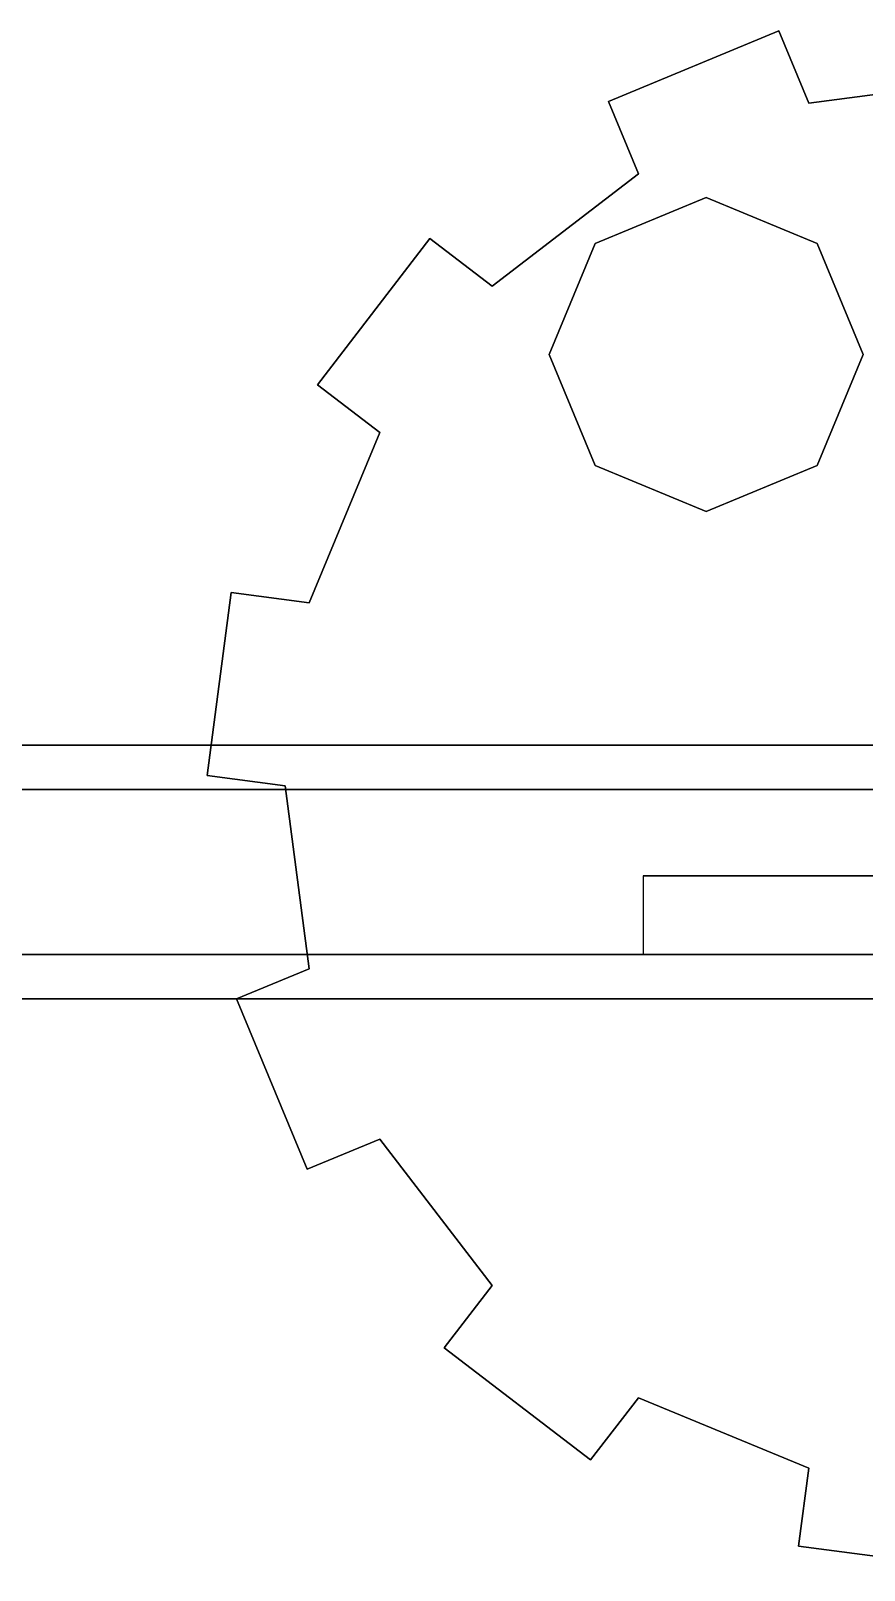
# Model space of a CAD drawing. Header units: metres. Extents: x -3.92 to 3.88, y 1068.45 to 1071.66.
# Drawn here: x -2.008 to -1.344, y 1070.387 to 1071.613 of the extents above; entities that cross this region are included whole.
import ezdxf

# ---------------------------------------------------------------- set-up
doc = ezdxf.new("R2010")
doc.units = ezdxf.units.M

msp = doc.modelspace()

# ---------------------------------------------------------------- linework, layer by layer
at = {"layer": 'Tank'}
for points, invisible_edges in [([(-1.4123, 1071.6128, 19.2883), (-1.524, 1071.4989, 19.2883), (-1.5479, 1071.5566, 19.2883)], 1), ([(-1.5479, 1071.5566, 22.1633), (-1.4123, 1071.6128, 19.2883), (-1.5479, 1071.5566, 19.2883)], 1), ([(-1.4123, 1071.6128, 19.2883), (-1.5479, 1071.5566, 22.1633), (-1.4123, 1071.6128, 22.1633)], 1), ([(-1.4123, 1071.6128, 22.1633), (-1.5479, 1071.5566, 22.1633), (-1.524, 1071.4989, 22.1633)], 12), ([(-1.524, 1071.4989, 19.2883), (-1.4123, 1071.6128, 19.2883), (-1.524, 1070.5246, 19.2883)], 15), ([(-1.524, 1070.5246, 19.2883), (-1.4123, 1071.6128, 19.2883), (-1.3884, 1070.4684, 19.2883)], 3), ([(-1.524, 1071.4989, 22.1633), (-1.3884, 1070.4684, 22.1633), (-1.4123, 1071.6128, 22.1633)], 15), ([(-1.4123, 1071.6128, 19.2883), (-1.3884, 1071.5551, 22.1633), (-1.3884, 1071.5551, 19.2883)], 1), ([(-1.3884, 1071.5551, 22.1633), (-1.4123, 1071.6128, 19.2883), (-1.4123, 1071.6128, 22.1633)], 1), ([(-1.3884, 1070.4684, 19.2883), (-1.4123, 1071.6128, 19.2883), (-1.3884, 1071.5551, 19.2883)], 13), ([(-1.4123, 1071.6128, 22.1633), (-1.3884, 1070.4684, 22.1633), (-1.3884, 1071.5551, 22.1633)], 3), ([(-1.3884, 1070.4684, 19.2883), (-1.3884, 1071.5551, 19.2883), (-1.2428, 1071.5742, 19.2883)], 13), ([(-1.3884, 1070.4684, 19.2883), (-1.2428, 1071.5742, 19.2883), (-1.2509, 1070.3873, 19.2883)], 15), ([(-1.3884, 1071.5551, 22.1633), (-1.2509, 1070.3873, 22.1633), (-1.2428, 1071.5742, 22.1633)], 3), ([(-1.3884, 1071.5551, 22.1633), (-1.2428, 1071.5742, 19.2883), (-1.3884, 1071.5551, 19.2883)], 1), ([(-1.2428, 1071.5742, 19.2883), (-1.3884, 1071.5551, 22.1633), (-1.2428, 1071.5742, 22.1633)], 1), ([(-1.5479, 1071.5566, 22.1633), (-1.524, 1071.4989, 19.2883), (-1.524, 1071.4989, 22.1633)], 1), ([(-1.524, 1071.4989, 19.2883), (-1.5479, 1071.5566, 22.1633), (-1.5479, 1071.5566, 19.2883)], 1), ([(-1.3884, 1070.4684, 22.1633), (-1.2509, 1070.3873, 22.1633), (-1.3884, 1071.5551, 22.1633)], 15), ([(-1.6405, 1070.614, 19.2883), (-1.6405, 1071.4095, 19.2883), (-1.524, 1071.4989, 19.2883)], 13), ([(-1.6405, 1070.614, 19.2883), (-1.524, 1071.4989, 19.2883), (-1.5621, 1070.475, 19.2883)], 15), ([(-1.6405, 1071.4095, 22.1633), (-1.524, 1071.4989, 19.2883), (-1.6405, 1071.4095, 19.2883)], 1), ([(-1.524, 1071.4989, 19.2883), (-1.6405, 1071.4095, 22.1633), (-1.524, 1071.4989, 22.1633)], 1), ([(-1.6405, 1071.4095, 22.1633), (-1.5621, 1070.475, 22.1633), (-1.524, 1071.4989, 22.1633)], 3), ([(-1.5621, 1070.475, 19.2883), (-1.524, 1071.4989, 19.2883), (-1.524, 1070.5246, 19.2883)], 3), ([(-1.524, 1071.4989, 22.1633), (-1.5621, 1070.475, 22.1633), (-1.524, 1070.5246, 22.1633)], 13), ([(-1.524, 1071.4989, 22.1633), (-1.524, 1070.5246, 22.1633), (-1.3884, 1070.4684, 22.1633)], 13), ([(-1.6901, 1071.4475, 19.2883), (-1.7299, 1071.293, 19.2883), (-1.7795, 1071.331, 19.2883)], 1), ([(-1.6901, 1071.4475, 22.1633), (-1.7795, 1071.331, 19.2883), (-1.7795, 1071.331, 22.1633)], 1), ([(-1.7795, 1071.331, 19.2883), (-1.6901, 1071.4475, 22.1633), (-1.6901, 1071.4475, 19.2883)], 1), ([(-1.6901, 1071.4475, 22.1633), (-1.7795, 1071.331, 22.1633), (-1.7299, 1071.293, 22.1633)], 12), ([(-1.6405, 1070.614, 19.2883), (-1.7299, 1071.293, 19.2883), (-1.6901, 1071.4475, 19.2883)], 15), ([(-1.7299, 1071.293, 22.1633), (-1.6405, 1070.614, 22.1633), (-1.6901, 1071.4475, 22.1633)], 15), ([(-1.6405, 1070.614, 19.2883), (-1.6901, 1071.4475, 19.2883), (-1.6405, 1071.4095, 19.2883)], 13), ([(-1.6901, 1071.4475, 22.1633), (-1.6405, 1071.4095, 19.2883), (-1.6901, 1071.4475, 19.2883)], 1), ([(-1.6405, 1071.4095, 19.2883), (-1.6901, 1071.4475, 22.1633), (-1.6405, 1071.4095, 22.1633)], 1), ([(-1.6901, 1071.4475, 22.1633), (-1.6405, 1070.614, 22.1633), (-1.6405, 1071.4095, 22.1633)], 3), ([(-1.6405, 1070.614, 22.1633), (-1.5621, 1070.475, 22.1633), (-1.6405, 1071.4095, 22.1633)], 15), ([(-1.7299, 1071.293, 22.1633), (-1.7795, 1071.331, 19.2883), (-1.7299, 1071.293, 19.2883)], 1), ([(-1.7795, 1071.331, 19.2883), (-1.7299, 1071.293, 22.1633), (-1.7795, 1071.331, 22.1633)], 1), ([(-1.7861, 1070.8661, 19.2883), (-1.7861, 1071.1573, 19.2883), (-1.7299, 1071.293, 19.2883)], 13), ([(-1.7861, 1070.8661, 19.2883), (-1.7299, 1071.293, 19.2883), (-1.7299, 1070.7305, 19.2883)], 15), ([(-1.7861, 1071.1573, 22.1633), (-1.7861, 1070.8661, 22.1633), (-1.7299, 1071.293, 22.1633)], 3), ([(-1.7299, 1071.293, 22.1633), (-1.7861, 1070.8661, 22.1633), (-1.7299, 1070.7305, 22.1633)], 15), ([(-1.7299, 1071.293, 22.1633), (-1.7861, 1071.1573, 19.2883), (-1.7861, 1071.1573, 22.1633)], 1), ([(-1.7861, 1071.1573, 19.2883), (-1.7299, 1071.293, 22.1633), (-1.7299, 1071.293, 19.2883)], 1), ([(-1.7299, 1070.7305, 19.2883), (-1.7299, 1071.293, 19.2883), (-1.6405, 1070.614, 19.2883)], 3), ([(-1.7299, 1071.293, 22.1633), (-1.7299, 1070.7305, 22.1633), (-1.6405, 1070.614, 22.1633)], 13), ([(-1.8481, 1071.1655, 19.2883), (-1.8053, 1071.0117, 19.2883), (-1.8672, 1071.0199, 19.2883)], 1), ([(-1.8481, 1071.1655, 22.1633), (-1.8672, 1071.0199, 19.2883), (-1.8672, 1071.0199, 22.1633)], 1), ([(-1.8672, 1071.0199, 19.2883), (-1.8481, 1071.1655, 22.1633), (-1.8481, 1071.1655, 19.2883)], 1), ([(-1.8053, 1071.0117, 22.1633), (-1.8481, 1071.1655, 22.1633), (-1.8672, 1071.0199, 22.1633)], 1), ([(-1.8053, 1071.0117, 19.2883), (-1.8481, 1071.1655, 19.2883), (-1.7861, 1071.1573, 19.2883)], 13), ([(-1.8481, 1071.1655, 22.1633), (-1.7861, 1071.1573, 19.2883), (-1.8481, 1071.1655, 19.2883)], 1), ([(-1.7861, 1071.1573, 19.2883), (-1.8481, 1071.1655, 22.1633), (-1.7861, 1071.1573, 22.1633)], 1), ([(-1.8481, 1071.1655, 22.1633), (-1.8053, 1071.0117, 22.1633), (-1.7861, 1071.1573, 22.1633)], 3), ([(-1.8053, 1071.0117, 19.2883), (-1.7861, 1071.1573, 19.2883), (-1.7861, 1070.8661, 19.2883)], 3), ([(-1.7861, 1071.1573, 22.1633), (-1.8053, 1071.0117, 22.1633), (-1.7861, 1070.8661, 22.1633)], 13), ([(-1.8053, 1071.0117, 22.1633), (-1.8672, 1071.0199, 19.2883), (-1.8053, 1071.0117, 19.2883)], 1), ([(-1.8672, 1071.0199, 19.2883), (-1.8053, 1071.0117, 22.1633), (-1.8672, 1071.0199, 22.1633)], 1), ([(-1.8053, 1071.0117, 22.1633), (-1.7861, 1070.8661, 19.2883), (-1.7861, 1070.8661, 22.1633)], 1), ([(-1.7861, 1070.8661, 19.2883), (-1.8053, 1071.0117, 22.1633), (-1.8053, 1071.0117, 19.2883)], 1), ([(-1.7861, 1070.8661, 19.2883), (-1.7876, 1070.7066, 19.2883), (-1.8438, 1070.8422, 19.2883)], 1), ([(-1.8438, 1070.8422, 22.1633), (-1.7861, 1070.8661, 19.2883), (-1.8438, 1070.8422, 19.2883)], 1), ([(-1.7861, 1070.8661, 19.2883), (-1.8438, 1070.8422, 22.1633), (-1.7861, 1070.8661, 22.1633)], 1), ([(-1.7876, 1070.7066, 22.1633), (-1.7861, 1070.8661, 22.1633), (-1.8438, 1070.8422, 22.1633)], 1), ([(-1.7876, 1070.7066, 19.2883), (-1.7861, 1070.8661, 19.2883), (-1.7299, 1070.7305, 19.2883)], 3), ([(-1.7861, 1070.8661, 22.1633), (-1.7876, 1070.7066, 22.1633), (-1.7299, 1070.7305, 22.1633)], 13), ([(-1.8438, 1070.8422, 22.1633), (-1.7876, 1070.7066, 19.2883), (-1.7876, 1070.7066, 22.1633)], 1), ([(-1.7876, 1070.7066, 19.2883), (-1.8438, 1070.8422, 22.1633), (-1.8438, 1070.8422, 19.2883)], 1), ([(-1.7299, 1070.7305, 22.1633), (-1.7876, 1070.7066, 19.2883), (-1.7299, 1070.7305, 19.2883)], 1), ([(-1.7876, 1070.7066, 19.2883), (-1.7299, 1070.7305, 22.1633), (-1.7876, 1070.7066, 22.1633)], 1), ([(-1.7299, 1070.7305, 22.1633), (-1.6405, 1070.614, 19.2883), (-1.6405, 1070.614, 22.1633)], 1), ([(-1.6405, 1070.614, 19.2883), (-1.7299, 1070.7305, 22.1633), (-1.7299, 1070.7305, 19.2883)], 1), ([(-1.5621, 1070.475, 19.2883), (-1.6786, 1070.5644, 19.2883), (-1.6405, 1070.614, 19.2883)], 12), ([(-1.6405, 1070.614, 22.1633), (-1.6786, 1070.5644, 19.2883), (-1.6786, 1070.5644, 22.1633)], 1), ([(-1.6786, 1070.5644, 19.2883), (-1.6405, 1070.614, 22.1633), (-1.6405, 1070.614, 19.2883)], 1), ([(-1.5621, 1070.475, 22.1633), (-1.6405, 1070.614, 22.1633), (-1.6786, 1070.5644, 22.1633)], 1), ([(-1.5621, 1070.475, 22.1633), (-1.6786, 1070.5644, 19.2883), (-1.5621, 1070.475, 19.2883)], 1), ([(-1.6786, 1070.5644, 19.2883), (-1.5621, 1070.475, 22.1633), (-1.6786, 1070.5644, 22.1633)], 1), ([(-1.524, 1070.5246, 19.2883), (-1.5621, 1070.475, 22.1633), (-1.5621, 1070.475, 19.2883)], 1), ([(-1.5621, 1070.475, 22.1633), (-1.524, 1070.5246, 19.2883), (-1.524, 1070.5246, 22.1633)], 1), ([(-1.3884, 1070.4684, 22.1633), (-1.524, 1070.5246, 19.2883), (-1.3884, 1070.4684, 19.2883)], 1), ([(-1.524, 1070.5246, 19.2883), (-1.3884, 1070.4684, 22.1633), (-1.524, 1070.5246, 22.1633)], 1), ([(-1.2509, 1070.3873, 19.2883), (-1.3965, 1070.4064, 19.2883), (-1.3884, 1070.4684, 19.2883)], 12), ([(-1.3884, 1070.4684, 22.1633), (-1.3965, 1070.4064, 19.2883), (-1.3965, 1070.4064, 22.1633)], 1), ([(-1.3965, 1070.4064, 19.2883), (-1.3884, 1070.4684, 22.1633), (-1.3884, 1070.4684, 19.2883)], 1), ([(-1.2509, 1070.3873, 22.1633), (-1.3884, 1070.4684, 22.1633), (-1.3965, 1070.4064, 22.1633)], 1), ([(-1.2509, 1070.3873, 22.1633), (-1.3965, 1070.4064, 19.2883), (-1.2509, 1070.3873, 19.2883)], 1), ([(-1.3965, 1070.4064, 19.2883), (-1.2509, 1070.3873, 22.1633), (-1.3965, 1070.4064, 22.1633)], 1)]:
    msp.add_3dface(points, dxfattribs=dict(at, invisible_edges=invisible_edges))
at = {"layer": 'tower_j_cross'}
for points, invisible_edges in [([(-3.9177, 1071.0441, 25.1328), (3.8823, 1070.8775, 25.1328), (-3.9177, 1070.8775, 25.1328)], 1), ([(3.8823, 1070.8775, 25.1328), (-3.9177, 1071.0441, 25.1328), (3.8823, 1071.0441, 25.1328)], 1), ([(3.8823, 1071.0441, 25.4662), (-3.9177, 1070.8775, 25.4662), (3.8823, 1070.8775, 25.4662)], 1), ([(-3.9177, 1070.8775, 25.4662), (3.8823, 1071.0441, 25.4662), (-3.9177, 1071.0441, 25.4662)], 3), ([(-3.9177, 1071.0441, 25.4662), (3.8823, 1071.0441, 25.4662), (-0.0177, 1071.0441, 25.4662)], 1), ([(-3.9177, 1071.0441, 25.1328), (3.8823, 1071.0441, 25.4662), (3.8823, 1071.0441, 25.1328)], 1), ([(3.8823, 1071.0441, 25.4662), (-3.9177, 1071.0441, 25.1328), (-0.0177, 1071.0441, 25.4662)], 3), ([(-0.0177, 1071.0441, 25.4662), (-3.9177, 1071.0441, 25.1328), (-3.9177, 1071.0441, 25.4662)], 1), ([(2.9823, 1071.0089, 27.7838), (-3.0177, 1070.8422, 27.7838), (2.9823, 1070.8422, 27.7838)], 1), ([(-3.0177, 1070.8422, 27.7838), (2.9823, 1071.0089, 27.7838), (-3.0177, 1071.0089, 27.7838)], 3), ([(-3.0177, 1071.0089, 27.7838), (2.9823, 1071.0089, 27.7838), (-0.0177, 1071.0089, 27.7838)], 1), ([(-3.0177, 1071.0089, 27.4505), (2.9823, 1071.0089, 27.7838), (2.9823, 1071.0089, 27.4505)], 1), ([(2.9823, 1071.0089, 27.7838), (-3.0177, 1071.0089, 27.4505), (-0.0177, 1071.0089, 27.7838)], 3), ([(-0.0177, 1071.0089, 27.7838), (-3.0177, 1071.0089, 27.4505), (-3.0177, 1071.0089, 27.7838)], 1), ([(-3.0177, 1071.0089, 27.4505), (2.9823, 1070.8422, 27.4505), (-3.0177, 1070.8422, 27.4505)], 1), ([(2.9823, 1070.8422, 27.4505), (-3.0177, 1071.0089, 27.4505), (2.9823, 1071.0089, 27.4505)], 1), ([(-3.9177, 1070.8775, 25.4662), (3.8823, 1070.8775, 25.1328), (3.8823, 1070.8775, 25.4662)], 1), ([(3.8823, 1070.8775, 25.1328), (-3.9177, 1070.8775, 25.4662), (-3.9177, 1070.8775, 25.1328)], 1), ([(-3.0177, 1070.8422, 27.7838), (2.9823, 1070.8422, 27.4505), (2.9823, 1070.8422, 27.7838)], 1), ([(2.9823, 1070.8422, 27.4505), (-3.0177, 1070.8422, 27.7838), (-3.0177, 1070.8422, 27.4505)], 1)]:
    msp.add_3dface(points, dxfattribs=dict(at, invisible_edges=invisible_edges))
at = {"layer": 'tower_j_diag', "invisible_edges": 1}
for points in [[(-0.106, 1070.94, 23.7186), (-1.3435, 1070.94, 25.1328), (-1.5203, 1070.94, 25.1328)], [(-0.106, 1070.94, 23.7186), (-1.5203, 1070.8775, 25.1328), (-0.106, 1070.8775, 23.7186)], [(-1.5203, 1070.8775, 25.1328), (-0.106, 1070.94, 23.7186), (-1.5203, 1070.94, 25.1328)], [(-0.106, 1070.94, 26.0363), (-1.3435, 1070.94, 27.4505), (-1.5203, 1070.94, 27.4505)], [(-0.106, 1070.94, 26.0363), (-1.5203, 1070.8775, 27.4505), (-0.106, 1070.8775, 26.0363)], [(-1.5203, 1070.8775, 27.4505), (-0.106, 1070.94, 26.0363), (-1.5203, 1070.94, 27.4505)], [(-1.3435, 1070.8775, 25.1328), (-0.106, 1070.8775, 23.7186), (-1.5203, 1070.8775, 25.1328)], [(-1.3435, 1070.8775, 27.4505), (-0.106, 1070.8775, 26.0363), (-1.5203, 1070.8775, 27.4505)]]:
    msp.add_3dface(points, dxfattribs=at)
at = {"layer": 'tower_j_insulator'}
for points, invisible_edges in [([(-1.5585, 1071.4434, 22.6005), (-1.4701, 1071.23, 22.6005), (-1.4701, 1071.48, 22.6005)], 3), ([(-1.5585, 1071.2666, 22.538), (-1.5585, 1071.4434, 22.538), (-1.4701, 1071.48, 22.538)], 13), ([(-1.5585, 1071.2666, 22.538), (-1.4701, 1071.48, 22.538), (-1.4701, 1071.23, 22.538)], 3), ([(-1.5585, 1071.4434, 22.6005), (-1.4701, 1071.48, 22.538), (-1.5585, 1071.4434, 22.538)], 1), ([(-1.4701, 1071.48, 22.538), (-1.5585, 1071.4434, 22.6005), (-1.4701, 1071.48, 22.6005)], 1), ([(-1.5585, 1071.2666, 22.8193), (-1.5585, 1071.4434, 22.8193), (-1.4701, 1071.48, 22.8193)], 13), ([(-1.5585, 1071.2666, 22.8193), (-1.4701, 1071.48, 22.8193), (-1.4701, 1071.23, 22.8193)], 3), ([(-1.5585, 1071.2666, 22.163), (-1.5585, 1071.4434, 22.163), (-1.4701, 1071.48, 22.163)], 13), ([(-1.5585, 1071.2666, 22.163), (-1.4701, 1071.48, 22.163), (-1.4701, 1071.23, 22.163)], 3), ([(-1.5585, 1071.4434, 22.3193), (-1.4701, 1071.48, 22.2568), (-1.5585, 1071.4434, 22.2568)], 1), ([(-1.4701, 1071.48, 22.2568), (-1.5585, 1071.4434, 22.3193), (-1.4701, 1071.48, 22.3193)], 1), ([(-1.5585, 1071.4434, 22.2255), (-1.4701, 1071.23, 22.2255), (-1.4701, 1071.48, 22.2255)], 3), ([(-1.5585, 1071.2666, 22.2568), (-1.5585, 1071.4434, 22.2568), (-1.4701, 1071.48, 22.2568)], 13), ([(-1.5585, 1071.2666, 22.2568), (-1.4701, 1071.48, 22.2568), (-1.4701, 1071.23, 22.2568)], 3), ([(-1.5585, 1071.4434, 22.3193), (-1.4701, 1071.23, 22.3193), (-1.4701, 1071.48, 22.3193)], 3), ([(-1.5585, 1071.4434, 22.8818), (-1.4701, 1071.48, 22.8193), (-1.5585, 1071.4434, 22.8193)], 1), ([(-1.4701, 1071.48, 22.8193), (-1.5585, 1071.4434, 22.8818), (-1.4701, 1071.48, 22.8818)], 1), ([(-1.5585, 1071.4434, 22.2255), (-1.4701, 1071.48, 22.163), (-1.5585, 1071.4434, 22.163)], 1), ([(-1.4701, 1071.48, 22.163), (-1.5585, 1071.4434, 22.2255), (-1.4701, 1071.48, 22.2255)], 1), ([(-1.5585, 1071.4434, 22.6943), (-1.4701, 1071.23, 22.6943), (-1.4701, 1071.48, 22.6943)], 3), ([(-1.5585, 1071.4434, 22.8818), (-1.4701, 1071.23, 22.8818), (-1.4701, 1071.48, 22.8818)], 3), ([(-1.5585, 1071.2666, 22.7255), (-1.5585, 1071.4434, 22.7255), (-1.4701, 1071.48, 22.7255)], 13), ([(-1.5585, 1071.2666, 22.7255), (-1.4701, 1071.48, 22.7255), (-1.4701, 1071.23, 22.7255)], 3), ([(-1.5585, 1071.4434, 22.788), (-1.4701, 1071.48, 22.7255), (-1.5585, 1071.4434, 22.7255)], 1), ([(-1.4701, 1071.48, 22.7255), (-1.5585, 1071.4434, 22.788), (-1.4701, 1071.48, 22.788)], 1), ([(-1.5585, 1071.4434, 22.788), (-1.4701, 1071.23, 22.788), (-1.4701, 1071.48, 22.788)], 3), ([(-1.5585, 1071.2666, 22.6318), (-1.5585, 1071.4434, 22.6318), (-1.4701, 1071.48, 22.6318)], 13), ([(-1.5585, 1071.2666, 22.6318), (-1.4701, 1071.48, 22.6318), (-1.4701, 1071.23, 22.6318)], 3), ([(-1.5585, 1071.4434, 22.6943), (-1.4701, 1071.48, 22.6318), (-1.5585, 1071.4434, 22.6318)], 1), ([(-1.4701, 1071.48, 22.6318), (-1.5585, 1071.4434, 22.6943), (-1.4701, 1071.48, 22.6943)], 1), ([(-1.5585, 1071.4434, 22.5068), (-1.4701, 1071.23, 22.5068), (-1.4701, 1071.48, 22.5068)], 3), ([(-1.5585, 1071.4434, 22.5068), (-1.4701, 1071.48, 22.4443), (-1.5585, 1071.4434, 22.4443)], 1), ([(-1.4701, 1071.48, 22.4443), (-1.5585, 1071.4434, 22.5068), (-1.4701, 1071.48, 22.5068)], 1), ([(-1.5585, 1071.2666, 22.4443), (-1.5585, 1071.4434, 22.4443), (-1.4701, 1071.48, 22.4443)], 13), ([(-1.5585, 1071.2666, 22.4443), (-1.4701, 1071.48, 22.4443), (-1.4701, 1071.23, 22.4443)], 3), ([(-1.5585, 1071.4434, 22.413), (-1.4701, 1071.48, 22.3505), (-1.5585, 1071.4434, 22.3505)], 1), ([(-1.4701, 1071.48, 22.3505), (-1.5585, 1071.4434, 22.413), (-1.4701, 1071.48, 22.413)], 1), ([(-1.5585, 1071.2666, 22.3505), (-1.5585, 1071.4434, 22.3505), (-1.4701, 1071.48, 22.3505)], 13), ([(-1.5585, 1071.2666, 22.3505), (-1.4701, 1071.48, 22.3505), (-1.4701, 1071.23, 22.3505)], 3), ([(-1.5585, 1071.4434, 22.413), (-1.4701, 1071.23, 22.413), (-1.4701, 1071.48, 22.413)], 3), ([(-1.4701, 1071.48, 22.6005), (-1.4701, 1071.23, 22.6005), (-1.3817, 1071.2666, 22.6005)], 13), ([(-1.4701, 1071.48, 22.6005), (-1.3817, 1071.2666, 22.6005), (-1.3817, 1071.4434, 22.6005)], 3), ([(-1.4701, 1071.23, 22.538), (-1.4701, 1071.48, 22.538), (-1.3817, 1071.4434, 22.538)], 13), ([(-1.4701, 1071.48, 22.6005), (-1.3817, 1071.4434, 22.538), (-1.4701, 1071.48, 22.538)], 1), ([(-1.3817, 1071.4434, 22.538), (-1.4701, 1071.48, 22.6005), (-1.3817, 1071.4434, 22.6005)], 1), ([(-1.4701, 1071.23, 22.8193), (-1.4701, 1071.48, 22.8193), (-1.3817, 1071.4434, 22.8193)], 13), ([(-1.4701, 1071.23, 22.163), (-1.4701, 1071.48, 22.163), (-1.3817, 1071.4434, 22.163)], 13), ([(-1.4701, 1071.48, 22.2255), (-1.4701, 1071.23, 22.2255), (-1.3817, 1071.2666, 22.2255)], 13), ([(-1.4701, 1071.48, 22.2255), (-1.3817, 1071.2666, 22.2255), (-1.3817, 1071.4434, 22.2255)], 3), ([(-1.4701, 1071.23, 22.2568), (-1.4701, 1071.48, 22.2568), (-1.3817, 1071.4434, 22.2568)], 13), ([(-1.4701, 1071.48, 22.3193), (-1.4701, 1071.23, 22.3193), (-1.3817, 1071.2666, 22.3193)], 13), ([(-1.4701, 1071.48, 22.3193), (-1.3817, 1071.2666, 22.3193), (-1.3817, 1071.4434, 22.3193)], 3), ([(-1.4701, 1071.48, 22.8818), (-1.3817, 1071.4434, 22.8193), (-1.4701, 1071.48, 22.8193)], 1), ([(-1.3817, 1071.4434, 22.8193), (-1.4701, 1071.48, 22.8818), (-1.3817, 1071.4434, 22.8818)], 1), ([(-1.4701, 1071.48, 22.2255), (-1.3817, 1071.4434, 22.163), (-1.4701, 1071.48, 22.163)], 1), ([(-1.3817, 1071.4434, 22.163), (-1.4701, 1071.48, 22.2255), (-1.3817, 1071.4434, 22.2255)], 1), ([(-1.4701, 1071.48, 22.3193), (-1.3817, 1071.4434, 22.2568), (-1.4701, 1071.48, 22.2568)], 1), ([(-1.3817, 1071.4434, 22.2568), (-1.4701, 1071.48, 22.3193), (-1.3817, 1071.4434, 22.3193)], 1), ([(-1.4701, 1071.48, 22.6943), (-1.4701, 1071.23, 22.6943), (-1.3817, 1071.2666, 22.6943)], 13), ([(-1.4701, 1071.48, 22.6943), (-1.3817, 1071.2666, 22.6943), (-1.3817, 1071.4434, 22.6943)], 3), ([(-1.4701, 1071.48, 22.8818), (-1.4701, 1071.23, 22.8818), (-1.3817, 1071.2666, 22.8818)], 13), ([(-1.4701, 1071.48, 22.8818), (-1.3817, 1071.2666, 22.8818), (-1.3817, 1071.4434, 22.8818)], 3), ([(-1.4701, 1071.23, 22.7255), (-1.4701, 1071.48, 22.7255), (-1.3817, 1071.4434, 22.7255)], 13), ([(-1.4701, 1071.48, 22.788), (-1.4701, 1071.23, 22.788), (-1.3817, 1071.2666, 22.788)], 13), ([(-1.4701, 1071.48, 22.788), (-1.3817, 1071.2666, 22.788), (-1.3817, 1071.4434, 22.788)], 3), ([(-1.4701, 1071.23, 22.6318), (-1.4701, 1071.48, 22.6318), (-1.3817, 1071.4434, 22.6318)], 13), ([(-1.4701, 1071.48, 22.788), (-1.3817, 1071.4434, 22.7255), (-1.4701, 1071.48, 22.7255)], 1), ([(-1.3817, 1071.4434, 22.7255), (-1.4701, 1071.48, 22.788), (-1.3817, 1071.4434, 22.788)], 1), ([(-1.4701, 1071.48, 22.6943), (-1.3817, 1071.4434, 22.6318), (-1.4701, 1071.48, 22.6318)], 1), ([(-1.3817, 1071.4434, 22.6318), (-1.4701, 1071.48, 22.6943), (-1.3817, 1071.4434, 22.6943)], 1), ([(-1.4701, 1071.48, 22.5068), (-1.4701, 1071.23, 22.5068), (-1.3817, 1071.2666, 22.5068)], 13), ([(-1.4701, 1071.48, 22.5068), (-1.3817, 1071.2666, 22.5068), (-1.3817, 1071.4434, 22.5068)], 3), ([(-1.4701, 1071.48, 22.5068), (-1.3817, 1071.4434, 22.4443), (-1.4701, 1071.48, 22.4443)], 1), ([(-1.3817, 1071.4434, 22.4443), (-1.4701, 1071.48, 22.5068), (-1.3817, 1071.4434, 22.5068)], 1), ([(-1.4701, 1071.23, 22.4443), (-1.4701, 1071.48, 22.4443), (-1.3817, 1071.4434, 22.4443)], 13), ([(-1.4701, 1071.23, 22.3505), (-1.4701, 1071.48, 22.3505), (-1.3817, 1071.4434, 22.3505)], 13), ([(-1.4701, 1071.48, 22.413), (-1.3817, 1071.4434, 22.3505), (-1.4701, 1071.48, 22.3505)], 1), ([(-1.3817, 1071.4434, 22.3505), (-1.4701, 1071.48, 22.413), (-1.3817, 1071.4434, 22.413)], 1), ([(-1.4701, 1071.48, 22.413), (-1.4701, 1071.23, 22.413), (-1.3817, 1071.2666, 22.413)], 13), ([(-1.4701, 1071.48, 22.413), (-1.3817, 1071.2666, 22.413), (-1.3817, 1071.4434, 22.413)], 3), ([(-1.5585, 1071.2666, 22.6005), (-1.5585, 1071.4434, 22.6005), (-1.5951, 1071.355, 22.6005)], 1), ([(-1.5585, 1071.4434, 22.538), (-1.5585, 1071.2666, 22.538), (-1.5951, 1071.355, 22.538)], 1), ([(-1.5585, 1071.4434, 22.8193), (-1.5585, 1071.2666, 22.8193), (-1.5951, 1071.355, 22.8193)], 1), ([(-1.5585, 1071.4434, 22.2255), (-1.5951, 1071.355, 22.163), (-1.5951, 1071.355, 22.2255)], 1), ([(-1.5951, 1071.355, 22.163), (-1.5585, 1071.4434, 22.2255), (-1.5585, 1071.4434, 22.163)], 1), ([(-1.5585, 1071.4434, 22.788), (-1.5951, 1071.355, 22.7255), (-1.5951, 1071.355, 22.788)], 1), ([(-1.5951, 1071.355, 22.7255), (-1.5585, 1071.4434, 22.788), (-1.5585, 1071.4434, 22.7255)], 1), ([(-1.5585, 1071.4434, 22.6005), (-1.5951, 1071.355, 22.538), (-1.5951, 1071.355, 22.6005)], 1), ([(-1.5951, 1071.355, 22.538), (-1.5585, 1071.4434, 22.6005), (-1.5585, 1071.4434, 22.538)], 1), ([(-1.5585, 1071.4434, 22.163), (-1.5585, 1071.2666, 22.163), (-1.5951, 1071.355, 22.163)], 1), ([(-1.5585, 1071.2666, 22.2255), (-1.5585, 1071.4434, 22.2255), (-1.5951, 1071.355, 22.2255)], 1), ([(-1.5585, 1071.4434, 22.2568), (-1.5585, 1071.2666, 22.2568), (-1.5951, 1071.355, 22.2568)], 1), ([(-1.5585, 1071.2666, 22.3193), (-1.5585, 1071.4434, 22.3193), (-1.5951, 1071.355, 22.3193)], 1), ([(-1.5585, 1071.4434, 22.8818), (-1.5951, 1071.355, 22.8193), (-1.5951, 1071.355, 22.8818)], 1), ([(-1.5951, 1071.355, 22.8193), (-1.5585, 1071.4434, 22.8818), (-1.5585, 1071.4434, 22.8193)], 1), ([(-1.5585, 1071.4434, 22.3193), (-1.5951, 1071.355, 22.2568), (-1.5951, 1071.355, 22.3193)], 1), ([(-1.5951, 1071.355, 22.2568), (-1.5585, 1071.4434, 22.3193), (-1.5585, 1071.4434, 22.2568)], 1), ([(-1.5585, 1071.2666, 22.6943), (-1.5585, 1071.4434, 22.6943), (-1.5951, 1071.355, 22.6943)], 1), ([(-1.5585, 1071.2666, 22.8818), (-1.5585, 1071.4434, 22.8818), (-1.5951, 1071.355, 22.8818)], 1), ([(-1.5585, 1071.4434, 22.7255), (-1.5585, 1071.2666, 22.7255), (-1.5951, 1071.355, 22.7255)], 1), ([(-1.5585, 1071.2666, 22.788), (-1.5585, 1071.4434, 22.788), (-1.5951, 1071.355, 22.788)], 1), ([(-1.5585, 1071.4434, 22.6318), (-1.5585, 1071.2666, 22.6318), (-1.5951, 1071.355, 22.6318)], 1), ([(-1.5585, 1071.4434, 22.6943), (-1.5951, 1071.355, 22.6318), (-1.5951, 1071.355, 22.6943)], 1), ([(-1.5951, 1071.355, 22.6318), (-1.5585, 1071.4434, 22.6943), (-1.5585, 1071.4434, 22.6318)], 1), ([(-1.5585, 1071.2666, 22.5068), (-1.5585, 1071.4434, 22.5068), (-1.5951, 1071.355, 22.5068)], 1), ([(-1.5585, 1071.4434, 22.5068), (-1.5951, 1071.355, 22.4443), (-1.5951, 1071.355, 22.5068)], 1), ([(-1.5951, 1071.355, 22.4443), (-1.5585, 1071.4434, 22.5068), (-1.5585, 1071.4434, 22.4443)], 1), ([(-1.5585, 1071.4434, 22.4443), (-1.5585, 1071.2666, 22.4443), (-1.5951, 1071.355, 22.4443)], 1), ([(-1.5585, 1071.4434, 22.413), (-1.5951, 1071.355, 22.3505), (-1.5951, 1071.355, 22.413)], 1), ([(-1.5951, 1071.355, 22.3505), (-1.5585, 1071.4434, 22.413), (-1.5585, 1071.4434, 22.3505)], 1), ([(-1.5585, 1071.4434, 22.3505), (-1.5585, 1071.2666, 22.3505), (-1.5951, 1071.355, 22.3505)], 1), ([(-1.5585, 1071.2666, 22.413), (-1.5585, 1071.4434, 22.413), (-1.5951, 1071.355, 22.413)], 1), ([(-1.5585, 1071.4434, 22.6005), (-1.5585, 1071.2666, 22.6005), (-1.4701, 1071.23, 22.6005)], 13), ([(-1.5585, 1071.4434, 22.2255), (-1.5585, 1071.2666, 22.2255), (-1.4701, 1071.23, 22.2255)], 13), ([(-1.5585, 1071.4434, 22.3193), (-1.5585, 1071.2666, 22.3193), (-1.4701, 1071.23, 22.3193)], 13), ([(-1.5585, 1071.4434, 22.6943), (-1.5585, 1071.2666, 22.6943), (-1.4701, 1071.23, 22.6943)], 13), ([(-1.5585, 1071.4434, 22.8818), (-1.5585, 1071.2666, 22.8818), (-1.4701, 1071.23, 22.8818)], 13), ([(-1.5585, 1071.4434, 22.788), (-1.5585, 1071.2666, 22.788), (-1.4701, 1071.23, 22.788)], 13), ([(-1.5585, 1071.4434, 22.5068), (-1.5585, 1071.2666, 22.5068), (-1.4701, 1071.23, 22.5068)], 13), ([(-1.5585, 1071.4434, 22.413), (-1.5585, 1071.2666, 22.413), (-1.4701, 1071.23, 22.413)], 13), ([(-1.4701, 1071.23, 22.538), (-1.3817, 1071.4434, 22.538), (-1.3817, 1071.2666, 22.538)], 3), ([(-1.4701, 1071.23, 22.8193), (-1.3817, 1071.4434, 22.8193), (-1.3817, 1071.2666, 22.8193)], 3), ([(-1.4701, 1071.23, 22.163), (-1.3817, 1071.4434, 22.163), (-1.3817, 1071.2666, 22.163)], 3), ([(-1.4701, 1071.23, 22.2568), (-1.3817, 1071.4434, 22.2568), (-1.3817, 1071.2666, 22.2568)], 3), ([(-1.4701, 1071.23, 22.7255), (-1.3817, 1071.4434, 22.7255), (-1.3817, 1071.2666, 22.7255)], 3), ([(-1.4701, 1071.23, 22.6318), (-1.3817, 1071.4434, 22.6318), (-1.3817, 1071.2666, 22.6318)], 3), ([(-1.4701, 1071.23, 22.4443), (-1.3817, 1071.4434, 22.4443), (-1.3817, 1071.2666, 22.4443)], 3), ([(-1.4701, 1071.23, 22.3505), (-1.3817, 1071.4434, 22.3505), (-1.3817, 1071.2666, 22.3505)], 3), ([(-1.3817, 1071.4434, 22.6005), (-1.3817, 1071.2666, 22.6005), (-1.3451, 1071.355, 22.6005)], 1), ([(-1.3817, 1071.2666, 22.538), (-1.3817, 1071.4434, 22.538), (-1.3451, 1071.355, 22.538)], 1), ([(-1.3817, 1071.2666, 22.8193), (-1.3817, 1071.4434, 22.8193), (-1.3451, 1071.355, 22.8193)], 1), ([(-1.3817, 1071.2666, 22.163), (-1.3817, 1071.4434, 22.163), (-1.3451, 1071.355, 22.163)], 1), ([(-1.3817, 1071.4434, 22.163), (-1.3451, 1071.355, 22.2255), (-1.3451, 1071.355, 22.163)], 1), ([(-1.3451, 1071.355, 22.2255), (-1.3817, 1071.4434, 22.163), (-1.3817, 1071.4434, 22.2255)], 1), ([(-1.3817, 1071.4434, 22.2255), (-1.3817, 1071.2666, 22.2255), (-1.3451, 1071.355, 22.2255)], 1), ([(-1.3817, 1071.2666, 22.2568), (-1.3817, 1071.4434, 22.2568), (-1.3451, 1071.355, 22.2568)], 1), ([(-1.3817, 1071.4434, 22.8193), (-1.3451, 1071.355, 22.8818), (-1.3451, 1071.355, 22.8193)], 1), ([(-1.3451, 1071.355, 22.8818), (-1.3817, 1071.4434, 22.8193), (-1.3817, 1071.4434, 22.8818)], 1), ([(-1.3817, 1071.4434, 22.3193), (-1.3817, 1071.2666, 22.3193), (-1.3451, 1071.355, 22.3193)], 1), ([(-1.3817, 1071.4434, 22.2568), (-1.3451, 1071.355, 22.3193), (-1.3451, 1071.355, 22.2568)], 1), ([(-1.3451, 1071.355, 22.3193), (-1.3817, 1071.4434, 22.2568), (-1.3817, 1071.4434, 22.3193)], 1), ([(-1.3817, 1071.4434, 22.6943), (-1.3817, 1071.2666, 22.6943), (-1.3451, 1071.355, 22.6943)], 1), ([(-1.3817, 1071.4434, 22.8818), (-1.3817, 1071.2666, 22.8818), (-1.3451, 1071.355, 22.8818)], 1), ([(-1.3817, 1071.2666, 22.7255), (-1.3817, 1071.4434, 22.7255), (-1.3451, 1071.355, 22.7255)], 1), ([(-1.3817, 1071.4434, 22.788), (-1.3817, 1071.2666, 22.788), (-1.3451, 1071.355, 22.788)], 1), ([(-1.3817, 1071.2666, 22.6318), (-1.3817, 1071.4434, 22.6318), (-1.3451, 1071.355, 22.6318)], 1), ([(-1.3817, 1071.4434, 22.538), (-1.3451, 1071.355, 22.6005), (-1.3451, 1071.355, 22.538)], 1), ([(-1.3451, 1071.355, 22.6005), (-1.3817, 1071.4434, 22.538), (-1.3817, 1071.4434, 22.6005)], 1), ([(-1.3817, 1071.4434, 22.7255), (-1.3451, 1071.355, 22.788), (-1.3451, 1071.355, 22.7255)], 1), ([(-1.3451, 1071.355, 22.788), (-1.3817, 1071.4434, 22.7255), (-1.3817, 1071.4434, 22.788)], 1), ([(-1.3817, 1071.4434, 22.6318), (-1.3451, 1071.355, 22.6943), (-1.3451, 1071.355, 22.6318)], 1), ([(-1.3451, 1071.355, 22.6943), (-1.3817, 1071.4434, 22.6318), (-1.3817, 1071.4434, 22.6943)], 1), ([(-1.3817, 1071.4434, 22.5068), (-1.3817, 1071.2666, 22.5068), (-1.3451, 1071.355, 22.5068)], 1), ([(-1.3817, 1071.4434, 22.4443), (-1.3451, 1071.355, 22.5068), (-1.3451, 1071.355, 22.4443)], 1), ([(-1.3451, 1071.355, 22.5068), (-1.3817, 1071.4434, 22.4443), (-1.3817, 1071.4434, 22.5068)], 1), ([(-1.3817, 1071.2666, 22.4443), (-1.3817, 1071.4434, 22.4443), (-1.3451, 1071.355, 22.4443)], 1), ([(-1.3817, 1071.2666, 22.3505), (-1.3817, 1071.4434, 22.3505), (-1.3451, 1071.355, 22.3505)], 1), ([(-1.3817, 1071.4434, 22.3505), (-1.3451, 1071.355, 22.413), (-1.3451, 1071.355, 22.3505)], 1), ([(-1.3451, 1071.355, 22.413), (-1.3817, 1071.4434, 22.3505), (-1.3817, 1071.4434, 22.413)], 1), ([(-1.3817, 1071.4434, 22.413), (-1.3817, 1071.2666, 22.413), (-1.3451, 1071.355, 22.413)], 1), ([(-1.5951, 1071.355, 22.6943), (-1.5585, 1071.2666, 22.6318), (-1.5585, 1071.2666, 22.6943)], 1), ([(-1.5585, 1071.2666, 22.6318), (-1.5951, 1071.355, 22.6943), (-1.5951, 1071.355, 22.6318)], 1), ([(-1.5951, 1071.355, 22.8818), (-1.5585, 1071.2666, 22.8193), (-1.5585, 1071.2666, 22.8818)], 1), ([(-1.5585, 1071.2666, 22.8193), (-1.5951, 1071.355, 22.8818), (-1.5951, 1071.355, 22.8193)], 1), ([(-1.5951, 1071.355, 22.3193), (-1.5585, 1071.2666, 22.2568), (-1.5585, 1071.2666, 22.3193)], 1), ([(-1.5585, 1071.2666, 22.2568), (-1.5951, 1071.355, 22.3193), (-1.5951, 1071.355, 22.2568)], 1), ([(-1.5951, 1071.355, 22.2255), (-1.5585, 1071.2666, 22.163), (-1.5585, 1071.2666, 22.2255)], 1), ([(-1.5585, 1071.2666, 22.163), (-1.5951, 1071.355, 22.2255), (-1.5951, 1071.355, 22.163)], 1), ([(-1.5951, 1071.355, 22.788), (-1.5585, 1071.2666, 22.7255), (-1.5585, 1071.2666, 22.788)], 1), ([(-1.5585, 1071.2666, 22.7255), (-1.5951, 1071.355, 22.788), (-1.5951, 1071.355, 22.7255)], 1), ([(-1.5951, 1071.355, 22.6005), (-1.5585, 1071.2666, 22.538), (-1.5585, 1071.2666, 22.6005)], 1), ([(-1.5585, 1071.2666, 22.538), (-1.5951, 1071.355, 22.6005), (-1.5951, 1071.355, 22.538)], 1), ([(-1.5951, 1071.355, 22.5068), (-1.5585, 1071.2666, 22.4443), (-1.5585, 1071.2666, 22.5068)], 1), ([(-1.5585, 1071.2666, 22.4443), (-1.5951, 1071.355, 22.5068), (-1.5951, 1071.355, 22.4443)], 1), ([(-1.5951, 1071.355, 22.413), (-1.5585, 1071.2666, 22.3505), (-1.5585, 1071.2666, 22.413)], 1), ([(-1.5585, 1071.2666, 22.3505), (-1.5951, 1071.355, 22.413), (-1.5951, 1071.355, 22.3505)], 1), ([(-1.3451, 1071.355, 22.163), (-1.3817, 1071.2666, 22.2255), (-1.3817, 1071.2666, 22.163)], 1), ([(-1.3817, 1071.2666, 22.2255), (-1.3451, 1071.355, 22.163), (-1.3451, 1071.355, 22.2255)], 1), ([(-1.3451, 1071.355, 22.8193), (-1.3817, 1071.2666, 22.8818), (-1.3817, 1071.2666, 22.8193)], 1), ([(-1.3817, 1071.2666, 22.8818), (-1.3451, 1071.355, 22.8193), (-1.3451, 1071.355, 22.8818)], 1), ([(-1.3451, 1071.355, 22.2568), (-1.3817, 1071.2666, 22.3193), (-1.3817, 1071.2666, 22.2568)], 1), ([(-1.3817, 1071.2666, 22.3193), (-1.3451, 1071.355, 22.2568), (-1.3451, 1071.355, 22.3193)], 1), ([(-1.3451, 1071.355, 22.7255), (-1.3817, 1071.2666, 22.788), (-1.3817, 1071.2666, 22.7255)], 1), ([(-1.3817, 1071.2666, 22.788), (-1.3451, 1071.355, 22.7255), (-1.3451, 1071.355, 22.788)], 1), ([(-1.3451, 1071.355, 22.538), (-1.3817, 1071.2666, 22.6005), (-1.3817, 1071.2666, 22.538)], 1), ([(-1.3817, 1071.2666, 22.6005), (-1.3451, 1071.355, 22.538), (-1.3451, 1071.355, 22.6005)], 1), ([(-1.3451, 1071.355, 22.6318), (-1.3817, 1071.2666, 22.6943), (-1.3817, 1071.2666, 22.6318)], 1), ([(-1.3817, 1071.2666, 22.6943), (-1.3451, 1071.355, 22.6318), (-1.3451, 1071.355, 22.6943)], 1), ([(-1.3451, 1071.355, 22.4443), (-1.3817, 1071.2666, 22.5068), (-1.3817, 1071.2666, 22.4443)], 1), ([(-1.3817, 1071.2666, 22.5068), (-1.3451, 1071.355, 22.4443), (-1.3451, 1071.355, 22.5068)], 1), ([(-1.3451, 1071.355, 22.3505), (-1.3817, 1071.2666, 22.413), (-1.3817, 1071.2666, 22.3505)], 1), ([(-1.3817, 1071.2666, 22.413), (-1.3451, 1071.355, 22.3505), (-1.3451, 1071.355, 22.413)], 1), ([(-1.4701, 1071.23, 22.2255), (-1.5585, 1071.2666, 22.163), (-1.4701, 1071.23, 22.163)], 1), ([(-1.5585, 1071.2666, 22.163), (-1.4701, 1071.23, 22.2255), (-1.5585, 1071.2666, 22.2255)], 1), ([(-1.4701, 1071.23, 22.3193), (-1.5585, 1071.2666, 22.2568), (-1.4701, 1071.23, 22.2568)], 1), ([(-1.5585, 1071.2666, 22.2568), (-1.4701, 1071.23, 22.3193), (-1.5585, 1071.2666, 22.3193)], 1), ([(-1.4701, 1071.23, 22.8818), (-1.5585, 1071.2666, 22.8193), (-1.4701, 1071.23, 22.8193)], 1), ([(-1.5585, 1071.2666, 22.8193), (-1.4701, 1071.23, 22.8818), (-1.5585, 1071.2666, 22.8818)], 1), ([(-1.4701, 1071.23, 22.6005), (-1.5585, 1071.2666, 22.538), (-1.4701, 1071.23, 22.538)], 1), ([(-1.5585, 1071.2666, 22.538), (-1.4701, 1071.23, 22.6005), (-1.5585, 1071.2666, 22.6005)], 1), ([(-1.4701, 1071.23, 22.788), (-1.5585, 1071.2666, 22.7255), (-1.4701, 1071.23, 22.7255)], 1), ([(-1.5585, 1071.2666, 22.7255), (-1.4701, 1071.23, 22.788), (-1.5585, 1071.2666, 22.788)], 1), ([(-1.4701, 1071.23, 22.6943), (-1.5585, 1071.2666, 22.6318), (-1.4701, 1071.23, 22.6318)], 1), ([(-1.5585, 1071.2666, 22.6318), (-1.4701, 1071.23, 22.6943), (-1.5585, 1071.2666, 22.6943)], 1), ([(-1.4701, 1071.23, 22.5068), (-1.5585, 1071.2666, 22.4443), (-1.4701, 1071.23, 22.4443)], 1), ([(-1.5585, 1071.2666, 22.4443), (-1.4701, 1071.23, 22.5068), (-1.5585, 1071.2666, 22.5068)], 1), ([(-1.4701, 1071.23, 22.413), (-1.5585, 1071.2666, 22.3505), (-1.4701, 1071.23, 22.3505)], 1), ([(-1.5585, 1071.2666, 22.3505), (-1.4701, 1071.23, 22.413), (-1.5585, 1071.2666, 22.413)], 1), ([(-1.3817, 1071.2666, 22.6005), (-1.4701, 1071.23, 22.538), (-1.3817, 1071.2666, 22.538)], 1), ([(-1.4701, 1071.23, 22.538), (-1.3817, 1071.2666, 22.6005), (-1.4701, 1071.23, 22.6005)], 1), ([(-1.3817, 1071.2666, 22.2255), (-1.4701, 1071.23, 22.163), (-1.3817, 1071.2666, 22.163)], 1), ([(-1.4701, 1071.23, 22.163), (-1.3817, 1071.2666, 22.2255), (-1.4701, 1071.23, 22.2255)], 1), ([(-1.3817, 1071.2666, 22.8818), (-1.4701, 1071.23, 22.8193), (-1.3817, 1071.2666, 22.8193)], 1), ([(-1.4701, 1071.23, 22.8193), (-1.3817, 1071.2666, 22.8818), (-1.4701, 1071.23, 22.8818)], 1), ([(-1.3817, 1071.2666, 22.3193), (-1.4701, 1071.23, 22.2568), (-1.3817, 1071.2666, 22.2568)], 1), ([(-1.4701, 1071.23, 22.2568), (-1.3817, 1071.2666, 22.3193), (-1.4701, 1071.23, 22.3193)], 1), ([(-1.3817, 1071.2666, 22.788), (-1.4701, 1071.23, 22.7255), (-1.3817, 1071.2666, 22.7255)], 1), ([(-1.4701, 1071.23, 22.7255), (-1.3817, 1071.2666, 22.788), (-1.4701, 1071.23, 22.788)], 1), ([(-1.3817, 1071.2666, 22.6943), (-1.4701, 1071.23, 22.6318), (-1.3817, 1071.2666, 22.6318)], 1), ([(-1.4701, 1071.23, 22.6318), (-1.3817, 1071.2666, 22.6943), (-1.4701, 1071.23, 22.6943)], 1), ([(-1.3817, 1071.2666, 22.5068), (-1.4701, 1071.23, 22.4443), (-1.3817, 1071.2666, 22.4443)], 1), ([(-1.4701, 1071.23, 22.4443), (-1.3817, 1071.2666, 22.5068), (-1.4701, 1071.23, 22.5068)], 1), ([(-1.3817, 1071.2666, 22.413), (-1.4701, 1071.23, 22.3505), (-1.3817, 1071.2666, 22.3505)], 1), ([(-1.4701, 1071.23, 22.3505), (-1.3817, 1071.2666, 22.413), (-1.4701, 1071.23, 22.413)], 1)]:
    msp.add_3dface(points, dxfattribs=dict(at, invisible_edges=invisible_edges))

doc.saveas('drawing.dxf')
